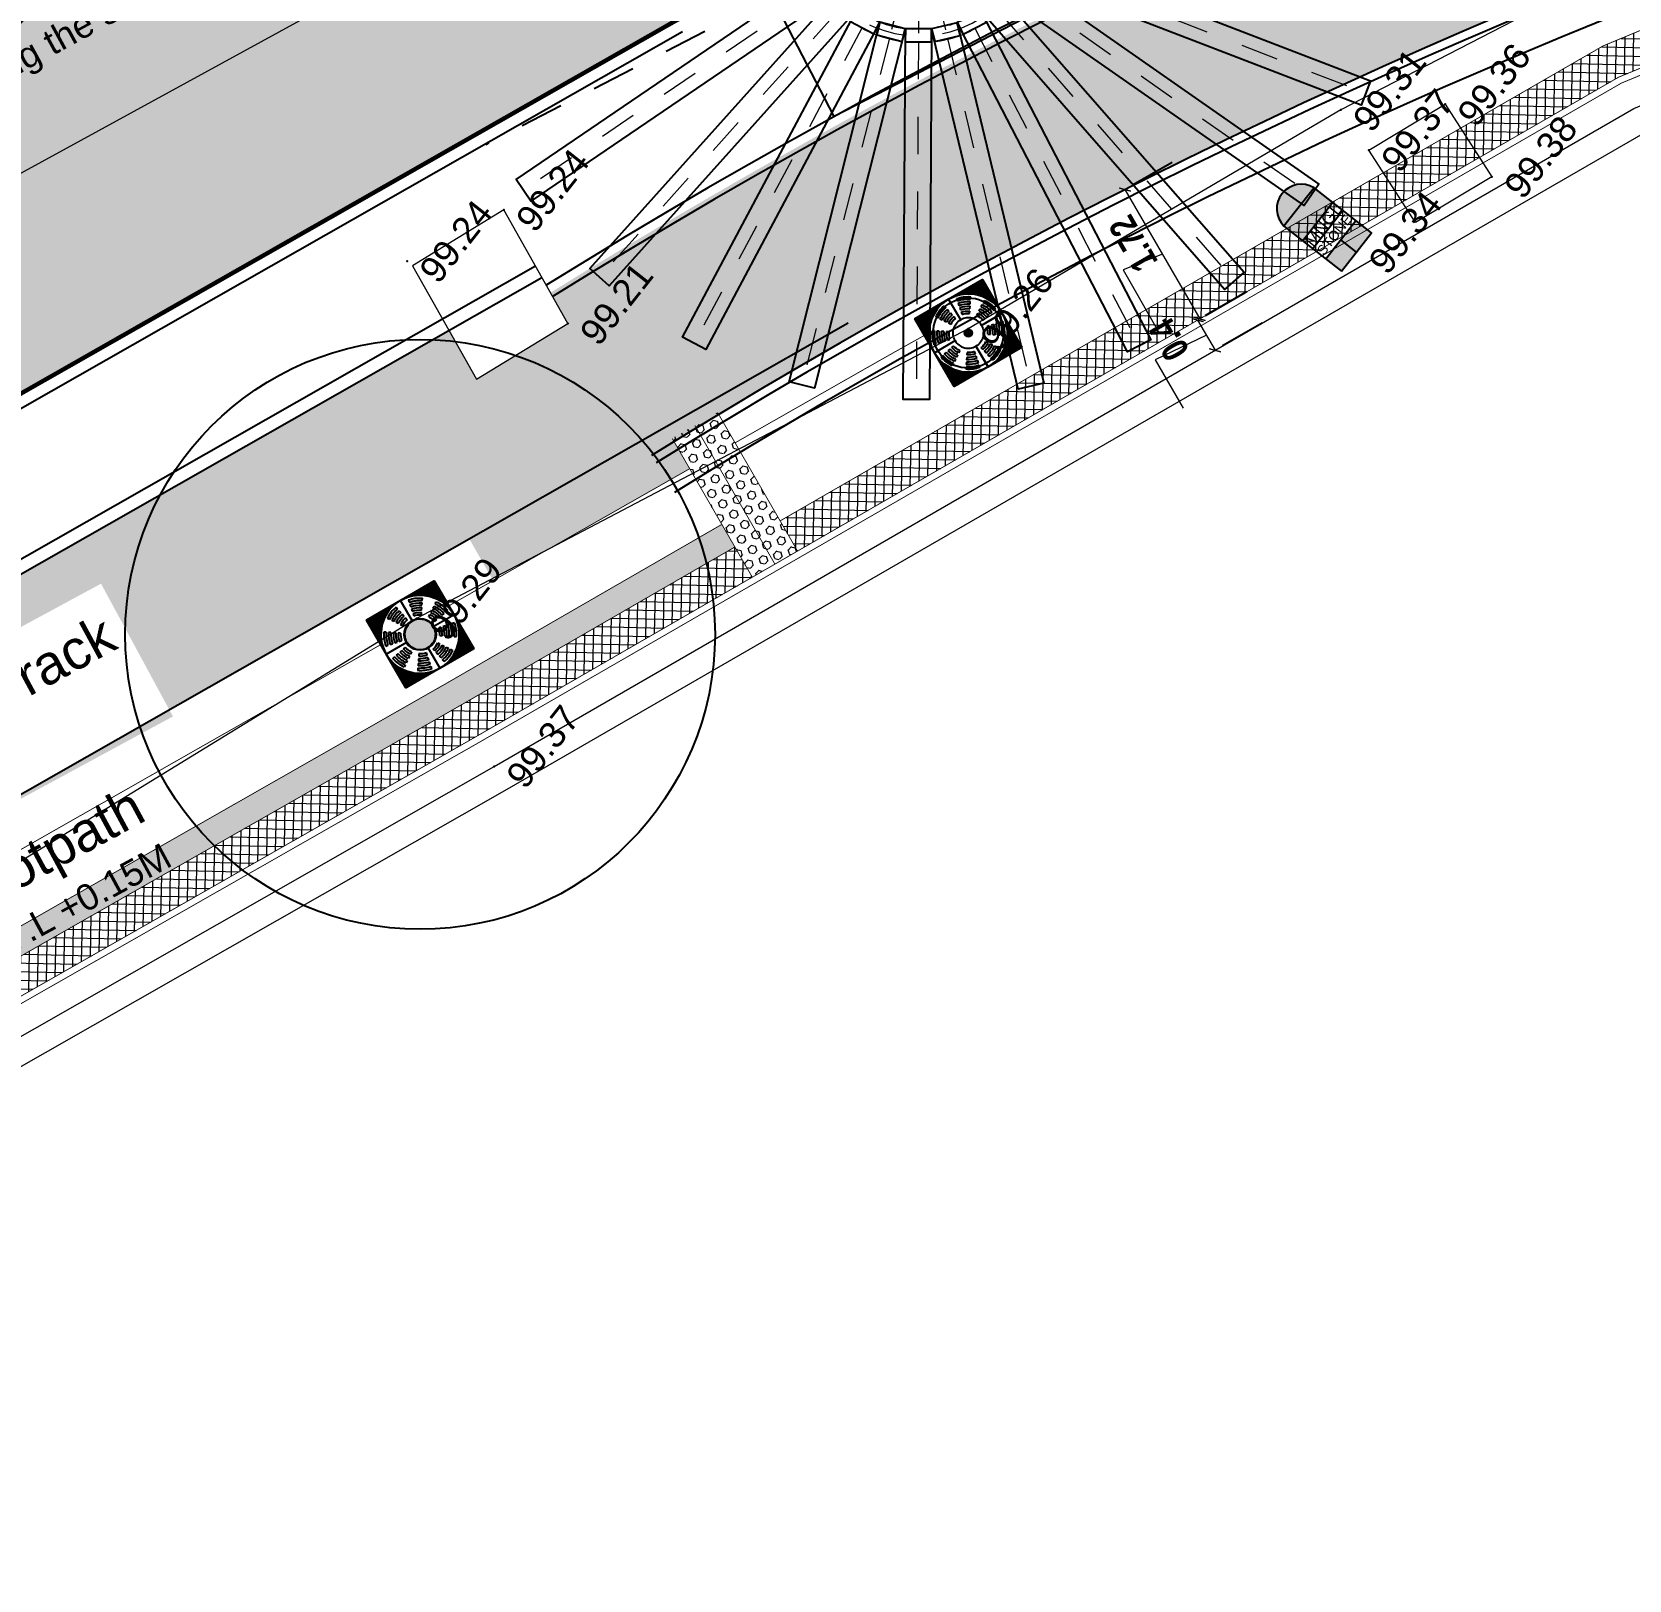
# Model space of a CAD drawing. Header units: metres. Extents: x 6 to 601, y -20 to 118.
# Drawn here: x 272.129 to 276.393, y 48.019 to 52.152 of the extents above; entities that cross this region are included whole.
import ezdxf

# ---------------------------------------------------------------- set-up
doc = ezdxf.new("R2010")
doc.units = ezdxf.units.M
doc.header["$MEASUREMENT"] = 0
for name, pattern in [('1', [0]), ('DASHED', [0.75, 0.5, -0.25]), ('DASHED2', [0.375, 0.25, -0.125])]:
    doc.linetypes.add(name, pattern=pattern)
for name, color, linetype, lineweight in [('CHEMBER', 194, 'Continuous', 30), ('DASHED LINE', 8, 'DASHED2', 5), ('EXISTING ROAD', 7, 'Continuous', 5), ('PDA_Kerb Line', 250, 'Continuous', 30), ('PDA_Tactile band', 250, 'Continuous', 30), ('Treegirth', 13, 'Continuous', 30), ('WALL', 46, 'Continuous', 30)]:
    doc.layers.add(name, color=color, linetype=linetype, lineweight=lineweight)
for name, color, linetype in [('CVD-LINE', 2, 'Continuous'), ('EL', 4, 'Continuous'), ('FOOTPATH', 30, 'Continuous'), ('HATCH', 8, 'Continuous'), ('HATH', 11, 'Continuous'), ('PDA-Tree Girth', 7, 'Continuous'), ('PDA-Tree Grating', 7, 'Continuous'), ('PDA_Hatch 2_Black Electrical Band Blocks_100x100x60mm', 253, 'Continuous'), ('PDA_Hatch 5_Warning Tactile_300x300mm', 75, '1'), ('PDA_Kerb Edge', 7, 'Continuous'), ('PDA_Text', 19, 'Continuous'), ('PDA_Utility Band', 7, 'Continuous'), ('PT', 2, 'Continuous'), ('TEXT', 7, 'Continuous'), ('Tree foliage', 74, 'Continuous'), ('Treegirth Hach', 96, 'Continuous')]:
    doc.layers.add(name, color=color, linetype=linetype)
doc.layers.add('PDA - Dimensions', color=7, linetype='Continuous', true_color=0x000000)
doc.layers.add('PDA - Hatch 4 - Pedestrian Ramp', color=7, linetype='Continuous', true_color=0xb3b3b3)
doc.styles.add('AR', font='arial.ttf')
doc.styles.add('ARIAL', font='arialbd.ttf', dxfattribs={"width": 0.8})
doc.styles.add('RS', font='RomanS')
doc.styles.get("Standard").update_dxf_attribs({"font": 'arial.ttf'})
doc.dimstyles.new('PDA_Dimentions', dxfattribs={"dimtxt": 0.3, "dimasz": 0.1, "dimexe": 0.075, "dimexo": 0.625, "dimgap": 0.1, "dimtad": 1, "dimdsep": 46, "dimtxsty": 'ARIAL', "dimblk": 'ARCHTICK', "dimcen": 0.09, "dimadec": 0, "dimazin": 0, "dimtfac": 1, "dimtmove": 1, "dimatfit": 3, "dimldrblk": 'ARCHTICK', "dimfxl": 1, "dimfxlon": 1, "dimlwd": 9, "dimarcsym": 0})

# ---------------------------------------------------------------- blocks, each defined once
blk = doc.blocks.new('MNGL')
at = {"layer": 'CVD-LINE'}
h = blk.add_hatch(color=201, dxfattribs=at)
h.paths.add_polyline_path([(0, 3.881762927456293, 0.3779149133840981), (-1, 3), (-9.094947017729282e-13, 2.999999999999091)])
h.paths.add_polyline_path([(0, 3.881762927456293), (-9.094947017729282e-13, 2.999999999999091), (1, 3, 0.3779149133840981)])
h = blk.add_hatch(color=256, dxfattribs=at)
h.paths.add_polyline_path([(9.094947017729282e-13, 3.000000000000909), (-1, 2.999999999999091), (-1, 2.0140276673892), (-9.094947017729282e-13, 2.0140276673892)])
h.paths.add_polyline_path([(1, 2.999999999999091), (-9.094947017729282e-13, 2.999999999999091), (-9.094947017729282e-13, 2.014027667388291), (1, 2.014027667388291)])
h.paths.add_polyline_path([(0, 0.8144660516118165), (-1.000000000000909, 0.8144660516099975), (-1, -9.094947017729282e-13), (0, 0)])
h.paths.add_polyline_path([(0.9999999999990905, 0.814466051610907), (-9.094947017729282e-13, 0.814466051610907), (0, 0), (0.9999999999990905, 0)])
h.paths.add_polyline_path([(-1.085859535050076, 1.380895774967939), (1.113662975182706, 1.380895774967939), (1.113662975182706, 2.156475583971769), (-1.085859535050076, 2.156475583971769)], flags=9)
for points in [[(-1, 0), (1, 0), (1, 3), (-1, 3), (-1, 0)], [(1, 3), (-1, 3)], [(1, 0), (1, 3)], [(1, 2.0140276673892), (-1, 2.0140276673892)], [(1, 1.49448599684365), (-1, 1.49448599684365)], [(1, 0.814466051610907), (-1, 0.814466051610907)], [(0, 0), (0, 0.814466051610907)]]:
    blk.add_lwpolyline(points, dxfattribs=at)
blk.add_arc((-1.818989403545856e-12, 2.873835623590821), 1.007927303865886, 7.190694394980301, 172.8093056050197, dxfattribs=at)
at = {"layer": 'TEXT', "linetype": 'Continuous', "style": 'AR'}
for s, height, p in [('MNGL', 0.5, (-0.9565962335491349, 1.518685679469854)), ('STONE', 0.4, (-0.96356527758428, 0.949357564696129))]:
    blk.add_text(s, height=height, dxfattribs=at).set_placement(p)
blk = doc.blocks.new('Survey Base')
at = {"layer": 'Treegirth Hach', "lineweight": 5}
for points in [[(9928.430012271863, 10014.38575844488, 1), (9928.056015554135, 10014.38575844488, 1)], [(9934.902947150873, 10011.57843075504, 1), (9934.809086752884, 10011.57843075504, 1)]]:
    blk.add_hatch(color=8, dxfattribs=at).paths.add_polyline_path(points)
at = {"layer": 'CHEMBER', "color": 8, "lineweight": 5}
for points, elevation in [([(9931.515076161997, 10017.07097903163), (9930.944776161998, 10015.68897903163), (9932.097999999998, 10015.2626)], 99.2126), ([(9932.098, 10015.2626), (9932.6683, 10016.6446), (9931.515076161999, 10017.07097903163)], 99.2126), ([(9939.985400000001, 10007.963), (9939.028800000002, 10008.326), (9939.350600000002, 10009.2617)], 99.3653), ([(9939.3506, 10009.2617), (9940.3072, 10008.8987), (9939.9854, 10007.963)], 99.3653)]:
    blk.add_lwpolyline(points, dxfattribs=dict(at, elevation=elevation))
at = {"layer": 'FOOTPATH', "color": 8, "lineweight": 5, "elevation": 99.413}
blk.add_lwpolyline([(9956.8195, 9996.7873), (9950.5236, 10003.121), (9946.4893, 10006.3303), (9943.8212, 10007.8385), (9939.5146, 10009.8028), (9934.8904, 10011.6095), (9928.3619, 10014.5301), (9921.5327, 10017.0549), (9916.3032, 10019.2456), (9911.6854, 10021.2917), (9905.1214, 10023.7512), (9897.6278, 10026.7492), (9881.5371, 10033.2817), (9876.625364683103, 10035.18922452433)], dxfattribs=at)
at = {"layer": 'PT'}
for p in [(9931.5208, 10017.1525, 99.2411), (9932.6683, 10016.6446, 99.2354), (9932.098, 10015.2626, 99.2126), (9928.3619, 10014.5301, 99.2925), (9927.5778, 10012.7798, 99.3652), (9934.8904, 10011.6095, 99.2648), (9939.5146, 10009.8028, 99.307), (9939.3506, 10009.2617, 99.3653), (9940.3072, 10008.8987, 99.3643), (9938.3425, 10008.6499, 99.3443), (9939.9854, 10007.963, 99.3768)]:
    blk.add_point(p, dxfattribs=at)
at = {"layer": 'Tree foliage'}
for centre, radius in [((9928.243013913, 10014.38575844488, 99.2925), 3.386915152183588), ((9934.856016951879, 10011.57843075504, 99.3732), 0.4029545693262345)]:
    blk.add_circle(centre, radius, dxfattribs=at)
at = {"layer": 'Treegirth', "color": 8, "lineweight": 5}
for centre, radius in [((9928.243013913, 10014.38575844488, 99.2925), 0.1869983588641756), ((9934.856016951879, 10011.57843075504, 99.3732), 0.04693019899442264)]:
    blk.add_circle(centre, radius, dxfattribs=at)
at = {"layer": 'WALL', "color": 8, "lineweight": 5}
for points in [[(9875.958807706855, 10033.65668035479), (9882.2694, 10031.1027), (9903.2713, 10022.6524), (9927.5778, 10012.7798), (9941.6091, 10007.1655), (9945.9982, 10004.7058), (9950.4937, 10000.6716), (9954.9436, 9996.3726), (9958.5447, 9989.7852), (9960.6615, 9984.051), (9960.9006, 9979.6736), (9957.906070399566, 9959.858506030909), (9956.854858610866, 9954.511202001888), (9979.9828, 9950.813)], [(9875.839115131586, 10033.38148383762), (9882.157135322232, 10030.82449731424), (9903.158861081183, 10022.37426742167), (9927.465628254771, 10012.50155890345), (9941.47949636025, 10006.89423387266), (9945.822557546804, 10004.46033453098), (9950.289226351302, 10000.45200725012), (9954.702288003846, 9996.188596377002), (9958.270895315549, 9989.660634419508), (9960.364411609542, 9983.98950765599), (9960.59936718969, 9979.687982952777), (9957.610427710108, 9959.909879357725), (9956.500529418408, 9954.26404883069), (9979.935431182439, 9950.51676327857)]]:
    blk.add_lwpolyline(points, dxfattribs=at)
at = {"color": 8, "lineweight": 5, "xscale": 0.2800000000006548, "yscale": 0.2800000000006548, "zscale": 0.2800000000006548}
blk.add_blockref('MNGL', (9938.3425, 10008.6499, 99.34430000000002), dxfattribs=at)
at = {"layer": 'EL'}
for s, p in [('99.24', (9931.5208, 10016.7025, 99.2411)), ('99.24', (9932.6683, 10016.1946, 99.2354)), ('99.21', (9932.098, 10014.8126, 99.2126)), ('99.29', (9928.3619, 10014.0801, 99.2925)), ('99.37', (9927.5778, 10012.3298, 99.3652)), ('99.26', (9934.8904, 10011.1595, 99.2648)), ('99.31', (9939.5146, 10009.3528, 99.307)), ('99.37', (9939.3506, 10008.8117, 99.3653)), ('99.36', (9940.3072, 10008.4487, 99.3643)), ('99.34', (9938.3425, 10008.1999, 99.3443)), ('99.38', (9939.9854, 10007.513, 99.3768))]:
    blk.add_text(s, height=0.3, dxfattribs=at).set_placement(p)
blk = doc.blocks.new('note')
at = {"layer": 'PDA_Kerb Line', "lineweight": 9}
blk.add_lwpolyline([(8271.673057118976, 11431.67047714566), (8292.438524708192, 11435.22381277589), (8293.15801481549, 11431.02368775048), (8272.392547226671, 11427.4703521193)], close=True, dxfattribs=at)
at = {"layer": 'PDA_Text', "insert": (8271.857884819565, 11431.42517935769), "char_height": 0.2999999999999998, "attachment_point": 1, "rotation": 9.62669910782356, "style": 'AR'}
blk.add_mtext_dynamic_manual_height_columns('{\\fArial|b1|i0|c0|p34;V.IMP NOTE : for Site Engineer -  PCMC Team  & Contracting Team .^J\\fArial|b0|i0|c0|p34;\\H0.33333x;^J}Please note, all the kerb line, seatings, grating, tactile alignment, bollards, drainage chamber covers, etc. shown in the drawings are as per the survey received. ^JThe Project Management Team and Contractors Team  has to verify these locations with respect to the site conditions and in case of any discrepancy and suggestion by engineering team / citizens  / local representatives , it is to be brought to the notice of team PDA before executing the same so that modifications if required could be done as per site conditions & suggestions if feasible.                                                    21st November 2022', width=20.70384526520898, gutter_width=7.5, heights=[3.955102574954353], dxfattribs=at)
blk = doc.blocks.new('_ArchTick')
at = {"color": 0, "linetype": 'ByBlock', "const_width": 0.15}
blk.add_lwpolyline([(-0.5, -0.5), (0.5, 0.5)], dxfattribs=at)
blk = doc.blocks.new('*D492')
at = {"layer": 'Defpoints', "color": 0, "transparency": 16777216}
for p in [(328.5818895123556, 220.8799286556095), (328.7818424823944, 220.5334913455918), (328.7818424823958, 220.5334913455925)]:
    blk.add_point(p, dxfattribs=at)
at = {"layer": 'PDA - Dimensions', "color": 0, "lineweight": -2, "transparency": 16777216}
for p, q in [((329.123197809259, 221.1923551712955), (328.6684988398615, 220.9299168981201)), ((329.3231507792977, 220.8459178612777), (328.8684518099003, 220.5834795881023))]:
    blk.add_line(p, q, dxfattribs=at)
at = {"layer": 'PDA - Dimensions', "color": 0, "lineweight": 9, "transparency": 16777216}
for p, q in [((328.581889512357, 220.8799286556103), (328.7818424823958, 220.5334913455925)), ((328.6818659973764, 220.7067100006014), (328.0939774848268, 220.4252928292489)), ((328.0939774848268, 220.4252928292489), (328.4160572552566, 219.8672593613929))]:
    blk.add_line(p, q, dxfattribs=at)
at = {"layer": 'PDA - Dimensions', "color": 0, "lineweight": 9, "transparency": 16777216, "xscale": 0.1, "yscale": 0.1, "zscale": 0.1}
for p, rotation in [((328.581889512357, 220.8799286556103), 119.9922216118741), ((328.7818424823958, 220.5334913455925), 299.9922216118741)]:
    blk.add_blockref('_ArchTick', p, dxfattribs=dict(at, rotation=rotation))
at = {"layer": 'PDA - Dimensions', "color": 0, "transparency": 16777216, "insert": (328.2521845614615, 220.657647089665), "char_height": 0.3, "attachment_point": 5, "rotation": 119.99222161187414, "style": 'ARIAL'}
blk.add_mtext('0.4', dxfattribs=at)
blk = doc.blocks.new('grating 2')
at = {"layer": 'PDA - Hatch 4 - Pedestrian Ramp', "ltscale": 0.1, "true_color": 0xc9c9c9}
h = blk.add_hatch(dxfattribs=at)
h.set_pattern_fill('ANSI36', color=9, scale=0.1, angle=95.22659420207617)
h.set_pattern_definition([(140.2265942020762, (8977.282069813158, -3736.417957618297), (-0.02480961240675281, 0.004387340564248081), [0.03125, -0.00625, 0, -0.00625])])
h.paths.add_polyline_path([(3400.416178192349, 2388.081141613099), (3400.493608786393, 2387.234675722997, -0.4142135623730951), (3401.262644082451, 2388.158572207144)])
at = {"layer": 'PDA-Tree Girth', "color": 254}
for p, q in [((3400.876625263392, 2387.884896955622), (3400.843938064359, 2387.925296017695)), ((3400.941999661459, 2387.804098831479), (3400.909312462425, 2387.844497893552)), ((3401.007374059524, 2387.723300707334), (3400.974686860492, 2387.763699769407)), ((3401.114567144472, 2388.06794988544), (3401.129424362024, 2388.018152292291)), ((3401.144281579577, 2387.96835469914), (3401.15913879713, 2387.918557105991)), ((3401.173996014683, 2387.868759512842), (3401.188853232235, 2387.818961919692)), ((3401.203710449789, 2387.769164326543), (3401.218567667342, 2387.719366733393)), ((3400.555861177751, 2387.396736898251), (3400.607527880209, 2387.391161142332)), ((3400.692705761778, 2387.663941452308), (3400.647046675877, 2387.688756469368)), ((3400.659194582667, 2387.385585386413), (3400.710861285124, 2387.380009630493)), ((3400.784023933576, 2387.614311418185), (3400.738364847677, 2387.639126435246)), ((3400.875342105374, 2387.564681384063), (3400.829683019476, 2387.589496401124)), ((3400.966660277173, 2387.51505134994), (3400.921001191274, 2387.539866367002)), ((3401.07274845759, 2387.64250258319), (3401.040061258557, 2387.682901645263)), ((3400.762527987582, 2387.374433874573), (3400.81419469004, 2387.368858118653)), ((3400.865861392496, 2387.363282362733), (3400.917528094955, 2387.357706606813))]:
    blk.add_line(p, q, dxfattribs=at)
at = {"layer": 'PDA-Tree Girth'}
blk.add_lwpolyline([(3400.493608786395, 2387.234675722997), (3401.011115059011, 2387.282014686775, -0.4142135623751762), (3401.309983046229, 2387.641065934526), (3401.262644082451, 2388.158572207144)], format="xyb", dxfattribs=at)
blk.add_arc((3401.340074676496, 2387.312106317042), 0.8499999999999772, 95.22659420206618, 185.2265942021243, dxfattribs=at)
at = {"layer": 'PDA-Tree Girth', "color": 254}
for radius, start, end in [(0.7887668520473567, 106.6125843642425, 128.9765942177965), (0.7368001588977109, 106.6125843642425, 128.9765942177965), (0.6848334657480651, 106.6125843642425, 128.9765942177965), (0.6328667725984195, 106.6125843642425, 128.9765942177965), (0.5809000794488037, 106.6125843642425, 128.9765942177965), (0.5289333862992164, 106.6125843642425, 128.9765942177965), (0.4769666931496293, 106.6125843642425, 128.9765942177965), (0.7887668520473567, 151.4765941863362, 173.8406040346555), (0.7368001588977109, 151.4765941863362, 173.8406040346555), (0.6848334657480651, 151.4765941863362, 173.8406040346555), (0.6328667725984195, 151.4765941863362, 173.8406040346555), (0.5809000794488037, 151.4765941863362, 173.8406040346555), (0.5289333862992164, 151.4765941863362, 173.8406040346555), (0.4769666931496293, 151.4765941863362, 173.8406040346555), (0.425000000000042, 151.4765941863362, 173.8406040346555), (0.425000000000042, 106.6125843642425, 128.9765942177965)]:
    blk.add_arc((3401.340074676496, 2387.312106317042), radius, start, end, dxfattribs=at)
at = {"layer": 'PDA-Tree Grating'}
blk.add_lwpolyline([(3401.262644082451, 2388.158572207144), (3400.416178192349, 2388.081141613099), (3400.493608786393, 2387.234675722997)], dxfattribs=at)
blk = doc.blocks.new('*D588')
at = {"layer": 'Defpoints', "color": 0, "transparency": 16777216}
for p in [(327.7476534388243, 222.3792299372089), (328.6052290870466, 220.8933995409443), (328.6052290870501, 220.8933995409463)]:
    blk.add_point(p, dxfattribs=at)
at = {"layer": 'PDA - Dimensions', "color": 0, "lineweight": -2, "transparency": 16777216}
for p, q in [((328.2889617357276, 222.6916564528948), (327.8342627663324, 222.4292181797207)), ((329.14653738395, 221.2058260566301), (328.6918384145547, 220.943387783456))]:
    blk.add_line(p, q, dxfattribs=at)
at = {"layer": 'PDA - Dimensions', "color": 0, "lineweight": 9, "transparency": 16777216}
for p, q in [((327.7476534388278, 222.379229937211), (328.6052290870501, 220.8933995409463)), ((328.176441262939, 221.6363147390786), (327.7258986498676, 221.4557191407412)), ((327.7258986498676, 221.4557191407412), (328.1303874138154, 220.7549043477058))]:
    blk.add_line(p, q, dxfattribs=at)
at = {"layer": 'PDA - Dimensions', "color": 0, "lineweight": 9, "transparency": 16777216, "xscale": 0.1, "yscale": 0.1, "zscale": 0.1}
for p, rotation in [((327.7476534388278, 222.379229937211), 119.9922216118637), ((328.6052290870501, 220.8933995409463), 299.9922216118637)]:
    blk.add_blockref('_ArchTick', p, dxfattribs=dict(at, rotation=rotation))
at = {"layer": 'PDA - Dimensions', "color": 0, "transparency": 16777216, "insert": (327.8406857796879, 221.7581853740512), "char_height": 0.3, "attachment_point": 5, "rotation": 119.99222161186373, "style": 'ARIAL'}
blk.add_mtext('1.72', dxfattribs=at)
blk = doc.blocks.new('*U448')
blk.add_lwpolyline([(0.05641654661860684, -0.1579309129576671), (0.09249480239503782, 0.1398917850694232), (-0.05641654661849316, 0.1579309129576671), (-0.09249480239498098, -0.139891785069409)], close=True)
blk = doc.blocks.new('*U449')
at = {"color": 0, "linetype": 'ByBlock', "lineweight": -2, "transparency": 16777216}
for p, rotation in [((414.1554084339013, 57.89595451952702), 290.7692307692309), ((414.4703104639679, 57.93435851669083), 276.9230769230771), ((414.7852526914445, 57.89628557498259), 263.0769230769233), ((413.5978628899781, 57.60295816322004), 318.4615384615385), ((413.8588475626099, 57.78330548421348), 304.6153846153848), ((415.0819318188385, 57.78394835538489), 249.2307692307695), ((415.3431059336506, 57.60387548877154), 235.3846153846157), ((413.3876218965387, 57.36539368730702), 332.3076923076924), ((415.5535965456571, 57.36653215561189), 221.5384615384619), ((413.2403430246354, 57.08441844030273), 346.1538461538462), ((415.7011707055906, 57.08571188772127), 207.6923076923081), ((415.7772519396858, 56.77773493832933), 193.8461538461543)]:
    blk.add_blockref('*U448', p, dxfattribs=dict(at, rotation=rotation))
blk.add_blockref('*U448', (413.1645855869664, 56.7763616822596), dxfattribs=at)
blk = doc.blocks.new('*U450')
at = {"layer": 'DASHED LINE'}
blk.add_line((0.690436106006814, -0.08347524936893791), (-0.6904361060068709, 0.08347524936894501), dxfattribs=at)
blk = doc.blocks.new('*U451')
at = {"color": 0, "linetype": 'ByBlock', "lineweight": -2, "transparency": 16777216}
for p, rotation in [((414.3042208211149, 57.293600452492), 290.7692307692309), ((414.470645869143, 57.31389462633893), 276.9230769230771), ((414.6370916214359, 57.29377096745409), 263.0769230769233), ((414.1474884962126, 57.23406786953098), 304.6153846153847), ((414.7938848558761, 57.23439898974537), 249.2307692307695), ((414.0095576074607, 57.13875669478542), 318.4615384615385), ((414.9319133195982, 57.13922917674881), 235.3846153846157), ((415.0431553000037, 57.01379245206759), 221.5384615384619), ((413.898444196755, 57.01320606728951), 332.3076923076924), ((415.1211458175395, 56.86537874219625), 207.692307692308), ((413.8206057716448, 56.86471253315535), 346.1538461538462), ((415.1613523468105, 56.70261331249061), 193.8461538461542)]:
    blk.add_blockref('*U450', p, dxfattribs=dict(at, rotation=rotation))
blk.add_blockref('*U450', (413.7805660184665, 56.70190599683478), dxfattribs=at)
blk = doc.blocks.new('*U452')
blk.add_lwpolyline([(2.095111397620485, -0.4048994177627776), (-2.131111158647741, 0.1070653833203465), (-2.095126483942636, 0.4048994177627776), (2.131111158647684, -0.1070672108780428)])
blk = doc.blocks.new('*U453')
at = {"color": 0, "linetype": 'ByBlock', "lineweight": -2, "transparency": 16777216}
for p, rotation in [((421.8297471062255, 59.88974331678241), 290.7692307692308), ((422.636090987239, 59.98795750242099), 276.9230769230771), ((423.4425081736191, 59.89034704079299), 263.0769230769233), ((424.2021326297007, 59.60258469712863), 249.2307692307694), ((421.0703383060025, 59.60141233535253), 304.6153846153847), ((424.8708177432189, 59.14139417286815), 235.3846153846156), ((420.4019986657002, 59.13972130673158), 318.4615384615385), ((425.4097019659474, 58.53357818492218), 221.5384615384618), ((419.8635696558973, 58.53150203532439), 332.3076923076924), ((425.7874673056259, 57.81446078918896), 207.6923076923079), ((419.4863428135336, 57.81210201439807), 346.1538461538462), ((425.9821594138331, 57.0258344748231), 193.8461538461542)]:
    blk.add_blockref('*U452', p, dxfattribs=dict(at, rotation=rotation))
blk.add_blockref('*U452', (419.2922411915235, 57.02333015825616), dxfattribs=at)
blk = doc.blocks.new('*U454')
at = {"layer": 'DASHED LINE'}
blk.add_line((2.038678879989163, -0.2469656562969931), (-2.03867887998922, 0.2469656562970002), dxfattribs=at)
blk = doc.blocks.new('*U455')
at = {"color": 0, "linetype": 'ByBlock', "lineweight": -2, "transparency": 16777216}
for p, rotation in [((422.6360692458626, 60.06294154116071), 276.9230769230772), ((423.4604319190496, 59.96315738269681), 263.0769230769233), ((421.8117811415721, 59.96254325258238), 290.769230769231), ((424.2369601990038, 59.66898986977994), 249.2307692307695), ((421.035472234634, 59.66779730056104), 304.6153846153848), ((424.9205250846597, 59.1975349490054), 235.3846153846157), ((420.3522587769516, 59.19583324847024), 318.4615384615385), ((425.4714002695203, 58.57619186669973), 221.5384615384619), ((419.8018466513055, 58.57407993149798), 332.3076923076924), ((425.8575708901913, 57.8410708243163), 207.6923076923081), ((419.4162238097715, 57.83867139244531), 346.1538461538462), ((426.0565941138724, 57.03489438478218), 193.8461538461543)]:
    blk.add_blockref('*U454', p, dxfattribs=dict(at, rotation=rotation))
blk.add_blockref('*U454', (419.2178012502176, 57.03234690250072), dxfattribs=at)
blk = doc.blocks.new('tree1')
at = {"color": 1, "lineweight": 30}
for p, q in [((488.4161584743432, 79.61352992475265), (488.5842318650034, 79.45307710396216)), ((488.4258935361611, 79.45539307698962), (488.5721723742903, 79.60859721413729))]:
    blk.add_line(p, q, dxfattribs=at)
at = {"linetype": 'DASHED'}
blk.add_line((482.9002406898329, 79.53326005811515), (494.1002406898329, 79.53326005811515), dxfattribs=at)
blk.add_lwpolyline([(486.6002406898334, 81.08326005811514), (490.4002406898334, 81.08326005811514), (490.4002406898334, 79.38326005811514), (486.6002406898334, 79.38326005811514)], close=True)
at = {"layer": 'DASHED LINE'}
for radius in [1.4, 1.324999999999998, 1.25]:
    blk.add_arc((488.5002406898328, 79.53326005811509), radius, 2.882441545614316e-07, 180.0000002882435, dxfattribs=at)
for name, p in [('*U453', (65.86288834761234, 22.91482931064924)), ('*U455', (65.86288834761234, 22.91482931064924)), ('*U449', (74.02923856535944, 22.91482931064924)), ('*U451', (74.02923856535944, 22.91482931064924))]:
    blk.add_blockref(name, p)
blk = doc.blocks.new('site plan')
at = {"layer": 'HATCH', "transparency": 33554539}
h = blk.add_hatch(color=9, dxfattribs=at)
h.dxf.hatch_style = 1
edge = h.paths.add_edge_path()
edge.add_line((398.3203993259576, 223.5948501189359), (398.2467099829537, 223.4641372269434))
edge.add_arc((359.6859929776801, 159.1362964110049), 75.00000000001013, 50.643027904231985, 59.05981801813658, ccw=False)
edge.add_line((407.2472450699024, 217.1270482549116), (420.1046861651594, 205.7425696610298))
edge.add_line((420.1046861651594, 205.7425696610298), (420.8094782192929, 205.0855419844447))
edge.add_line((420.8094782192929, 205.0855419844447), (426.7812055969134, 211.8232616019814))
edge.add_line((426.7812055969134, 211.8232616019814), (425.7956355365113, 213.1024875697058))
edge.add_line((425.7956355365113, 213.1024875697058), (416.1118382745717, 221.7624692343961))
edge.add_line((416.1118382745717, 221.7624692343961), (407.675593800961, 228.7029774813527))
edge.add_line((407.675593800961, 228.7029774813527), (397.9149773290828, 235.6102521388693))
edge.add_line((397.9149773290828, 235.6102521388693), (386.314013544601, 241.8729637314991))
edge.add_line((386.314013544601, 241.8729637314991), (377.9310103320986, 245.1417021162761))
edge.add_line((377.9310103320986, 245.1417021162761), (370.004542349363, 247.1773856186501))
edge.add_line((370.004542349363, 247.1773856186501), (361.3097273447547, 248.3728635135467))
edge.add_line((361.3097273447547, 248.3728635135467), (352.0254405817377, 248.5341186884871))
edge.add_line((352.0254405817377, 248.5341186884871), (343.4882141783619, 247.6993770357221))
edge.add_line((343.4882141783619, 247.6993770357221), (335.9139085503266, 246.2670993457305))
edge.add_line((335.9139085503266, 246.2670993457305), (328.3596033347476, 243.666881654497))
edge.add_line((328.3596033347476, 243.666881654497), (319.6629500633953, 239.6837235734347))
edge.add_line((319.6629500633953, 239.6837235734347), (319.5471197944607, 239.6211706060803))
edge.add_line((319.5471197944607, 239.6211706060803), (321.5574075041695, 235.8133975529236))
edge.add_line((321.5574075041695, 235.8133975529236), (272.7275633488734, 208.0245052619248))
edge.add_line((272.7275633488734, 208.0245052619248), (278.0056757168622, 198.8389367912332))
edge.add_arc((432.4627185270929, -58.34392022211796), 300.0000000253854, 119.65879195034401, 120.98788440321641, ccw=False)
edge.add_line((284.0125765543999, 202.3523692864183), (322.5566917870638, 224.3008189144221))
edge.add_arc((359.6859929776747, 159.1362964110067), 75.00000000000819, 68.39042136316829, 119.67353207975981, ccw=False)
edge.add_line((387.3069919584923, 228.864916182969), (387.3659540972676, 229.0028996805177))
edge.add_arc((359.6859929777474, 159.1362964110758), 75.14999999991836, 59.06286877645181, 68.38737060490178, ccw=False)
edge = h.paths.add_edge_path()
edge.add_arc((349.3010737985187, 183.2254006047624), 81.89159830320767, 61.67163064802283, 66.55978401002817)
edge.add_line((381.8768936897104, 258.3589472471904), (381.8010254331712, 258.3911790539078))
edge.add_arc((359.0054820677524, 203.3172762747963), 59.60513035509366, 54.30315257286412, 67.51493234201462, ccw=False)
edge.add_line((393.7848686451925, 251.723534485518), (393.8556885749858, 251.8566782141697))
edge.add_arc((354.4186595736501, 193.2390454698689), 70.64917639292004, 56.0679491882368, 60.69628579069675)
edge.add_arc((352.3148610210937, 189.4305663229297), 74.99999999976491, 50.555828616822396, 60.71876623491141, ccw=False)
edge.add_line((399.9643149738331, 247.3488668674945), (426.1371010257917, 225.8164850111243))
edge.add_arc((330.8381931213371, 109.9798839230934), 149.9999999980311, 47.181571827729215, 50.55582861685792, ccw=False)
edge.add_line((432.7897821686583, 220.0065783664668), (433.461019319695, 219.3846048124851))
edge.add_line((433.461019319695, 219.3846048124851), (427.140824567834, 212.2303391908226))
edge.add_line((427.140824567834, 212.2303391908226), (427.498951335785, 212.639353591625))
edge.add_line((427.498951335785, 212.639353591625), (426.0958726766057, 213.5047626797495))
edge.add_line((426.0958726766057, 213.5047626797495), (416.4374589846284, 222.1420444422365))
edge.add_line((416.4374589846284, 222.1420444422365), (407.9792388866026, 229.1006320612996))
edge.add_line((407.9792388866026, 229.1006320612996), (398.1791149908786, 236.0358648532401))
edge.add_line((398.1791149908786, 236.0358648532401), (386.524392843321, 242.327597579806))
edge.add_line((386.524392843321, 242.327597579806), (378.0845744193266, 245.6184896078375))
edge.add_line((378.0845744193266, 245.6184896078375), (370.1010999551254, 247.6688135722943))
edge.add_line((370.1010999551254, 247.6688135722943), (361.3482586408572, 248.8722696898985))
edge.add_line((361.3482586408572, 248.8722696898985), (352.0053878903054, 249.0345423873878))
edge.add_line((352.0053878903054, 249.0345423873878), (343.4172933091158, 248.1948270130833))
edge.add_line((343.4172933091158, 248.1948270130833), (335.7854211527811, 246.7516636712244))
edge.add_line((335.7854211527811, 246.7516636712244), (328.1736885489918, 244.1316792765738))
edge.add_line((328.1736885489918, 244.1316792765738), (319.4398125364369, 240.1314727910485))
edge.add_line((319.4398125364369, 240.1314727910485), (319.3136729533489, 240.0633523826655))
edge.add_line((319.3136729533489, 240.0633523826655), (317.364540297036, 243.7552889994367))
edge.add_line((317.364540297036, 243.7552889994367), (289.9088339607588, 228.1428697642787))
edge.add_line((289.9088339607588, 228.1428697642787), (268.2376559472323, 215.8383502484321))
edge.add_line((268.2376559472323, 215.8383502484321), (263.0063138116147, 224.9425238677322))
edge.add_line((263.0063138116147, 224.9425238677322), (284.7185724453229, 237.270365883227))
edge.add_line((284.7185724453229, 237.270365883227), (315.241564482134, 254.6269671723549))
edge.add_arc((352.314861020961, 189.4305663227296), 75.00000000000541, 61.44883574043621, 119.6243021433603, ccw=False)
at = {"layer": 'HATH', "true_color": 0xf27172, "transparency": 33554585}
h = blk.add_hatch(color=11, dxfattribs=at)
h.dxf.hatch_style = 1
h.paths.add_polyline_path([(320.2183406563181, 218.366217542236), (319.1248745907305, 220.2752389875168), (310.4349705215864, 215.3268851186458), (311.5284365871739, 213.417863673365)])
h.paths.add_polyline_path([(311.5284365871739, 213.417863673365), (310.4349705215864, 215.3268851186458), (307.0414936287907, 213.3945134402275), (307.5236307848772, 212.4723057104602), (306.4480625709966, 211.9287478779497), (305.9936874761752, 212.7978537316885), (301.745066452444, 210.3785312497766), (302.8385325180316, 208.4695098044958)])
edge = h.paths.add_edge_path()
edge.add_line((328.4296677561179, 222.7190364596718), (327.4069529185672, 224.6677108240492))
edge.add_arc((359.6859892465218, 159.1363527450176), 73.04994919877548, 116.2236535478946, 121.8392451890467)
edge.add_line((321.1493788477128, 221.1945894015171), (321.3473541324001, 220.842892311839))
edge.add_line((321.3473541324001, 220.842892311839), (320.2991167704022, 220.2003016707204))
edge.add_line((320.2991167704022, 220.2003016707204), (319.9821415198603, 220.7633985910816))
edge.add_line((319.9821415198603, 220.7633985910816), (319.1248745907305, 220.2752389875168))
edge.add_line((319.1248745907305, 220.2752389875168), (320.2183406563181, 218.366217542236))
edge.add_line((320.2183406563181, 218.366217542236), (320.4800653916536, 217.9092869174638))
edge.add_line((320.4800653916536, 217.9092869174638), (321.0861799836639, 218.2274770610129))
edge.add_line((321.0861799836639, 218.2274770610129), (322.7484383081701, 219.1740286392214))
edge.add_line((322.7484383081701, 219.1740286392214), (322.568666301393, 219.4855005339978))
edge.add_arc((359.6859892465363, 159.1363527450048), 70.84994919879458, 116.178059433322, 121.5933046755816, ccw=False)
edge = h.paths.add_edge_path()
edge.add_line((333.3748929330923, 224.919644789843), (333.6969193705772, 225.0857234435462))
edge.add_arc((334.4347133944211, 225.4183784857232), 0.809320331330916, 179.9999999998712, 204.269562490069, ccw=False)
edge.add_arc((334.434713394432, 225.4183784857269), 0.8093203313419508, 25.433687424402194, 180.0000000001288, ccw=False)
edge.add_line((335.1655967799179, 225.7659541976864), (335.319164133738, 225.6691566228073))
edge.add_line((335.319164133738, 225.6691566228073), (334.5582776125848, 227.7285766919467))
edge.add_arc((359.6859892465436, 159.1363527450176), 73.04994919878501, 110.1195353501512, 116.22365354791)
edge.add_line((327.4069529185672, 224.6677108240492), (328.4296677561179, 222.7190364596718))
edge.add_arc((359.6859892465345, 159.1363527450176), 70.84994919878231, 111.79974221706519, 116.1780594333253, ccw=False)
edge = h.paths.add_edge_path()
edge.add_line((342.2451861718819, 228.8993758381548), (341.9913679124929, 230.010857708292))
edge.add_arc((359.6859892465145, 159.1363527450158), 73.04994919877682, 104.0179776856672, 110.1195353501293)
edge.add_line((334.5582776125848, 227.7285766919467), (335.319164133738, 225.6691566228073))
edge.add_line((335.319164133738, 225.6691566228073), (337.3512034506493, 226.3737875928891))
edge.add_line((337.3512034506493, 226.3737875928891), (341.1297056509266, 227.5415857312146))
edge.add_arc((342.3222496390881, 227.6989633651301), 1.202883570158446, 179.9999999995668, 187.5177677271175, ccw=False)
edge.add_arc((342.3222496390845, 227.6989633651392), 1.202883570154881, 93.67320459325839, 180, ccw=False)
edge = h.paths.add_edge_path()
edge.add_line((349.8576937333983, 229.3013006091478), (349.6485693393024, 231.4934206758717))
edge.add_arc((359.6859892465363, 159.1363527450158), 73.04994919878202, 97.89770585364758, 104.0179776856838)
edge.add_line((341.9913679124929, 230.010857708292), (342.2451861718819, 228.8993758381548))
edge.add_arc((342.3222496390881, 227.6989633651392), 1.202883570155186, 19.586042304806483, 93.67320459343131, ccw=False)
edge.add_arc((359.68598924652, 159.1363527450267), 70.8499491987684, 97.97377722949523, 103.24303780509439, ccw=False)
edge = h.paths.add_edge_path()
edge.add_arc((359.6859892465272, 159.136352745023), 73.04994919877363, 91.73767281647326, 97.8977058536413)
edge.add_line((349.6485693393024, 231.4934206758717), (349.8576937333983, 229.3013006091478))
edge.add_arc((359.6859892465345, 159.1363527450085), 70.8499491987886, 91.85280351737799, 97.97377722950478, ccw=False)
edge.add_line((357.3952767594274, 229.9492607333996), (357.4708618212353, 232.1527090525869))
edge = h.paths.add_edge_path()
edge.add_arc((359.6859892465181, 159.1363527450176), 73.04994919877875, 85.51732571178479, 91.737672816466)
edge.add_line((357.4708618212353, 232.1527090525869), (357.3952767594274, 229.9492607333996))
edge.add_arc((359.6859892465327, 159.1363527450303), 70.84994919876677, 85.66974437916059, 91.8528035173772, ccw=False)
edge.add_line((365.0355352164788, 229.7840537648317), (365.3954004104253, 231.9628431321398))
edge = h.paths.add_edge_path()
edge.add_line((381.2659374719551, 228.9260433341879), (380.3749771712955, 226.9442032742991))
edge.add_line((380.3749771712955, 226.9442032742991), (383.3239741264933, 225.9267784981457))
edge.add_line((383.3239741264933, 225.9267784981457), (386.4322336335208, 225.5931215140281))
edge.add_line((386.4322336335208, 225.5931215140281), (386.5888348499011, 227.0519766940415))
edge.add_arc((359.6859892465181, 159.1363527450067), 73.04994919879259, 68.39041182579528, 72.81765991445259)
edge = h.paths.add_edge_path()
edge.add_line((373.3530342965951, 230.8964179452632), (372.713806392785, 228.7782315384084))
edge.add_arc((359.6859892465218, 159.1363527450139), 70.84994919878427, 73.2034922929779, 79.4042178683764, ccw=False)
edge.add_line((380.1597432054405, 226.9636385546346), (380.3749771712955, 226.9442032742991))
edge.add_line((380.3749771712955, 226.9442032742991), (381.2659374719551, 228.9260433341879))
edge.add_arc((359.6859892465382, 159.1363527450194), 73.04994919877457, 72.81765991446463, 79.2168877521504)
edge = h.paths.add_edge_path()
edge.add_arc((359.6859892465291, 159.1363527450176), 73.04994919877797, 79.21688775214366, 85.51732571179333)
edge.add_line((365.3954004104253, 231.9628431321398), (365.0355352164788, 229.7840537648317))
edge.add_arc((359.6859892465272, 159.1363527450212), 70.84994919877612, 79.40421786837959, 85.66974437915673, ccw=False)
edge.add_line((372.713806392785, 228.7782315384084), (373.3530342965951, 230.8964179452632))
h.paths.add_polyline_path([(310.923494897208, 213.1389554578836), (316.8139125163343, 216.3287361864986), (315.9881394632757, 217.8536523343409), (310.0977218441494, 214.6638716057259)])
h.paths.add_polyline_path([(343.5823495006716, 228.3023877659052), (350.1063931373592, 229.8217874667644), (350.0704919440013, 229.8244157762747), (343.5464483073138, 228.3050160754156)])
h.paths.add_polyline_path([(375.6777708302743, 229.9802512298029), (382.1653090026866, 228.5038136520834), (382.2158010329913, 228.5639626645698), (375.6821389608413, 230.037065924631)])
h.paths.add_polyline_path([(367.1642098879856, 230.3911727954364), (367.2283363887491, 231.003910917656), (366.6134815866408, 231.0682589409098), (366.5493550858773, 230.4555208186903)], flags=16)
at = {"layer": 'PDA_Hatch 2_Black Electrical Band Blocks_100x100x60mm', "lineweight": 0, "true_color": 0xc7c8ca, "transparency": 33554687}
h = blk.add_hatch(dxfattribs=at)
h.set_pattern_fill('ANSI37', color=9, scale=0.8, angle=133.7998967713476)
h.set_pattern_definition([(178.7998967713476, (-10425.47564252083, -11325.61845004788), (-0.002094422116805113, -0.09997806457416866), []), (268.7998967713476, (-10425.47564252083, -11325.61845004788), (0.09997806457416866, -0.00209442211680512), [])])
edge = h.paths.add_edge_path()
edge.add_line((347.7407530918281, 227.569146147338), (347.8095829667927, 227.1748361386199))
edge.add_line((347.8095829667927, 227.1748361386199), (350.3262855082285, 227.5190458592806))
edge.add_line((350.3262855082285, 227.5190458592806), (352.6693389038446, 227.1254300983346))
edge.add_arc((359.6861226954861, 159.1378254290939), 68.34873549261611, 55.61938814861401, 95.89245228404423, ccw=False)
edge.add_line((398.2818172705847, 215.5463531860332), (398.5832803502435, 215.8246824438775))
edge.add_arc((359.6861226954898, 159.1378254291194), 68.7487354925921, 55.54302311577162, 95.8472301570886)
edge.add_line((352.6822514553896, 227.528865920418), (350.3324580355657, 227.9236139559252))
edge.add_line((350.3324580355657, 227.9236139559252), (347.7407530918281, 227.569146147338))
h.paths.add_polyline_path([(323.7872577645703, 218.5744585600842), (323.9872107345727, 218.2280212501319), (333.4148939941279, 223.6693903342348), (338.1271212233205, 225.6244533043373), (344.1283642066301, 226.6713553894006), (347.214712542509, 227.093475636455), (347.1458826675425, 227.4877856451712), (344.0668712453225, 227.0666688687088), (338.0147459685832, 226.0108904926619), (333.2375234722058, 224.0288615393929)])
h.paths.add_polyline_path([(323.4675547695424, 217.9280917950746), (323.2676017995454, 218.2745291050251), (320.1050361228572, 216.4491933755489), (297.315886289829, 203.4534835225768), (280.8054578566826, 193.9664390580892), (281.0047444438387, 193.6196179857034), (297.5146046401624, 203.106335936076), (320.3040884773145, 216.1022362580115)])
at = {"layer": 'PDA_Hatch 5_Warning Tactile_300x300mm', "lineweight": 0}
h = blk.add_hatch(dxfattribs=at)
h.set_pattern_fill('HEX', color=251, scale=0.4, angle=106.8903143944583)
h.set_pattern_definition([(106.8903143944583, (364157.1618373419, 2045159.822019706), (-0.08286674168239655, -0.02516154055186135), [0.05, -0.1]), (226.8903143944582, (364157.1618373419, 2045159.822019706), (0.06322390415746253, -0.05918393314986758), [0.05, -0.1]), (166.8903143944582, (364157.1473103197, 2045159.869862842), (-0.01964283752493403, -0.08434547370172893), [0.05, -0.1])])
h.paths.add_polyline_path([(323.9872107346, 218.2280212500846), (323.4675547695715, 217.9280917950273), (322.5484819522862, 219.5204718155346), (323.0698833601109, 219.8173771269303)])
h = blk.add_hatch(dxfattribs=at)
h.set_pattern_fill('GOST_WOOD', color=251, scale=0.04, angle=267)
h.set_pattern_definition([(357, (-10425.47564252083, -11325.61845004788), (-0.01256062949830665, -0.2396710883410977), [0.3999999999999997, -0.07999999999999993]), (357, (-10425.55971976011, -11325.69415353416), (-0.01256062949830665, -0.2396710883410977), [0.2399999999999999, -0.05999999999999996, 0.1199999999999999, -0.05999999999999996]), (357, (-10425.68374218078, -11325.76776358219), (-0.01256062949830665, -0.2396710883410977), [0.3999999999999997, -0.07999999999999993])])
h.paths.add_polyline_path([(280.8054578567881, 193.9664390579001), (297.3158862891378, 203.4534835220129), (320.1050361227972, 216.4491933755507), (323.2676017995327, 218.2745291050451), (323.1176370720041, 218.5343570875593), (319.9557468569074, 216.7094112137675), (297.1668475256847, 203.7138442114119), (280.6559929164523, 194.2265548621308)])
at = {"layer": 'PDA - Dimensions'}
for points, elevation in [([(325.7848386643091, 220.1168884743201), (325.3332759194855, 220.8954069954998), (326.1116828124359, 221.3471620831806), (326.5636302434577, 220.5688668181374), (325.784838664249, 220.1168884744184)], 99.3732), ([(319.4891380148365, 216.6561008063763), (319.0375752700129, 217.434619327556), (319.8159821629633, 217.8863744152368), (320.2679295939852, 217.1080791501936), (319.4891380147765, 216.6561008064746)], 99.2925)]:
    blk.add_lwpolyline(points, dxfattribs=dict(at, elevation=elevation))
at = {"layer": 'PDA_Kerb Edge'}
for p, q in [((322.6644507156088, 224.1895661926537), (284.0868016252753, 202.222021141617)), ((284.2907038096855, 200.6119840651209), (320.976272184389, 221.5021081394807)), ((284.3642194379845, 200.4812319373887), (321.0498533921946, 221.3713933551517)), ((324.5695608707592, 220.8439638109085), (285.4424486530443, 198.5635340639601))]:
    blk.add_line(p, q, dxfattribs=at)
at = {"layer": 'PDA_Kerb Edge', "const_width": 0.05}
blk.add_lwpolyline([(500.9658107681171, 130.4998378996952), (472.257589693214, 157.3225561837062), (445.5748307759277, 181.9985591578206), (420.1046861651594, 205.7425696610298), (412.8005596812309, 212.5724841601423), (407.2472450698842, 217.1270482549262, 0.04341988751443857), (396.5175879790841, 224.4695468249738, 0.1019516529437525), (396.3254100638605, 224.5311357294995), (386.5813768057087, 225.5771116985907), (386.8161874320958, 227.7645448906533), (387.6335709252398, 227.6768026314985, 0.8696699362226388), (387.874862775343, 228.637286472529, 0.2295863361468798), (322.5902256446279, 224.3199143373968), (284.012576554298, 202.35236928636, 0.005799324855212804), (278.0056757168622, 198.8389367912332)], format="xyb", dxfattribs=at)
at = {"layer": 'PDA_Kerb Edge'}
blk.add_lwpolyline([(281.0421106789836, 193.5545890345347, 0.01, 0.01, 0), (297.5518643312716, 203.0412457637976, 0.01, 0.01, 0), (320.3414107937861, 216.0371817983741, 0.01, 0.01, 0), (333.4481509669822, 223.6019894832625, 0.01, 0.01, 0), (338.1481915835866, 225.551996331531, 0.01, 0.01, 0), (344.1398941369207, 226.5972341120323, 0.01, 0.01, 0), (350.3251281593584, 227.4431893411602, 0.01, 0.01, 0), (352.6669354844598, 227.0497829109099, 0.01, 0.01, -0.1775941147610507), (398.2394656883316, 215.4844553388903, 0, 0, 0)], format="xyseb", dxfattribs=at)
for centre, radius, start, end in [((359.6859892465272, 159.1363527450121), 73.14994919878437, 68.41210695691527, 121.8358754215322), ((359.6859892465272, 159.1363527450121), 72.99994919878436, 68.41210695691527, 121.8358754215322), ((359.6859892465272, 159.1363527450176), 70.84994919877909, 70.51047816711642, 121.8392451890467), ((359.6859892465272, 159.1363527450176), 70.74994919877903, 70.32702376425682, 121.8392451890467), ((359.6859892465272, 159.1363527450176), 70.34994919877903, 70.2883870909858, 121.8392451890467)]:
    blk.add_arc(centre, radius, start, end, dxfattribs=at)
at = {"layer": 'PDA_Tactile band', "const_width": 0.01}
for points in [[(323.0681379173147, 219.8204012705919), (323.9872107346, 218.2280212500846)], [(322.8083099348005, 219.6704365430633), (323.7273827520858, 218.0780565225559)], [(322.5484819522862, 219.5204718155346), (323.4675547695715, 217.9280917950273)], [(280.6559929164523, 194.2265548621308), (297.1668475256847, 203.7138442114119), (319.9557468569074, 216.7094112137675), (323.1176370720041, 218.5343570875593)]]:
    blk.add_lwpolyline(points, dxfattribs=at)
at = {"layer": 'PDA_Utility Band'}
blk.add_lwpolyline([(281.0047444439006, 193.6196179855924, 0.01, 0.01, 0), (297.5146046404079, 203.1063359361469, 0.01, 0.01, 0), (320.3040884773127, 216.1022362579279, 0.01, 0.01, 0), (333.4148939941224, 223.6693903342311, 0.01, 0.01, 0), (338.1271212233223, 225.6244533043391, 0.01, 0.01, 0), (344.1283642066628, 226.6713553894042, 0.01, 0.01, 0), (350.3262855082321, 227.5190458592806, 0.01, 0.01, 0), (352.6693389038574, 227.1254300983346, 0.01, 0.01, -0.1775557506431738), (398.2818172705847, 215.5463531860314, 0, 0, 0)], format="xyseb", dxfattribs=at)
at = {"layer": 'PDA_Utility Band', "const_width": 0.01}
for points in [[(323.7872577645612, 218.5744585601042), (333.2375234722167, 224.0288615393983), (338.014745968585, 226.0108904926601), (344.066871245288, 227.0666688687143), (347.1458826675425, 227.4877856451767)], [(319.9827681979059, 217.599153441377), (322.7484383081701, 219.1740286392214)], [(280.8054578567881, 193.9664390579001), (297.3158862891378, 203.4534835220129), (320.1050361227972, 216.4491933755507), (323.2676017995327, 218.2745291050451)], [(313.7008946419792, 214.0220215113932), (319.2005119508631, 217.1537077039211)]]:
    blk.add_lwpolyline(points, dxfattribs=at)
blk.add_lwpolyline([(323.2698397159947, 219.4709339506171), (324.8417194643516, 220.3660206135173, -0.002451706883226851), (325.4438433208852, 220.7047828334871)], format="xyb", dxfattribs=at)
for name, p, rotation in [('tree1', (772.8678795923461, 461.9449629762639), 198.7167543904314), ('note', (-3799.842290560439, -13279.49547148739, 99.413), 18.98251148477187), ('tree1', (722.7622193497391, 520.5051429673895), 207.3451223895925)]:
    blk.add_blockref(name, p, dxfattribs=dict(rotation=rotation))
at = {"layer": 'EXISTING ROAD', "rotation": 51.79989677134766}
blk.add_blockref('Survey Base', (2049.792497357163, -13777.89037235985), dxfattribs=at)
at = {"layer": 'PDA-Tree Grating'}
for p, xscale, yscale, zscale, rotation in [((2525.902674394916, 231.9316014207307, 99.3732), -0.5294117485537276, 0.5294117485537275, 0.5294117485537277, 35.35569671632987), ((-775.1559565771586, -1683.865965503035, 99.3732), 0.5294117485537285, 0.5294117485537285, 0.5294117485537285, 24.90250831916758), ((1427.052862841685, 2125.330239257972, 99.3732), 0.5294117485537265, 0.5294117485537265, 0.5294117485537265, 204.9025083161117), ((-1874.006152917613, 209.5324490194525, 99.3732), -0.5294117485537281, 0.5294117485537275, 0.5294117485537277, 215.3556967193855), ((2519.606973745444, 228.4708137527869, 99.2925), -0.5294117485537276, 0.5294117485537275, 0.5294117485537277, 35.35569671632987), ((-781.4516572266311, -1687.326753170979, 99.2925), 0.5294117485537285, 0.5294117485537285, 0.5294117485537285, 24.90250831916758), ((1420.757162192212, 2121.869451590028, 99.2925), 0.5294117485537265, 0.5294117485537265, 0.5294117485537265, 204.9025083161117), ((-1880.301853567085, 206.0716613515087, 99.2925), -0.5294117485537281, 0.5294117485537275, 0.5294117485537277, 215.3556967193855)]:
    blk.add_blockref('grating 2', p, dxfattribs=dict(at, xscale=xscale, yscale=yscale, zscale=zscale, rotation=rotation))
at = {"layer": 'PDA_Text', "color": 18, "lineweight": -3, "true_color": 0x000000, "char_height": 0.7499999999999986, "attachment_point": 1, "rotation": 28.436444498927408, "style": 'RS'}
for s, insert, width in [('\\pxqc;{\\fArial|b0|i0|c0|p34;\\H0.6x;Dedicated Cycle Track \\H0.66668x;L.V.L +0.15M}', (310.257742499718, 214.4105851116838, -13.55670000000001), 6.704474164920308), ('\\pxsm1,qc;{\\fArial|b0|i0|c0|p34;\\H0.6x;Footpath\\P\\H0.66667x;L.V.L +0.15M}', (311.168412567602, 212.7540844993109), 9.226051727479193)]:
    blk.add_mtext(s, dxfattribs=dict(at, insert=insert, width=width))
at = {"layer": 'PDA - Dimensions'}
for base, p1, p2, angle, picture, middle in [((328.6052290870501, 220.8933995409463), (327.7476534388243, 222.3792299372089), (328.6052290870466, 220.8933995409443), 299.99222161186464, '*D588', (327.7758868923774, 221.3691098132367)), ((328.7818424823958, 220.5334913455925), (328.5818895123557, 220.8799286556095), (328.7818424823945, 220.5334913455918), 299.9922216118822, '*D492', (328.1439657273365, 220.3386835017443))]:
    dim = blk.add_linear_dim(base=base, p1=p1, p2=p2, angle=angle, dimstyle='PDA_Dimentions', dxfattribs=at)
    dim.commit()
    dim.dimension.update_dxf_attribs({"geometry": picture, "text_midpoint": middle, "dimtype": 129})

msp = doc.modelspace()

# ---------------------------------------------------------------- block references
at = {"xscale": 0.232473712272114, "yscale": 0.232473712272114, "zscale": 0.232473712272114}
msp.add_blockref('site plan', (198.8542852977009, 0.03420656743455908, 23.10165670435924), dxfattribs=at)

doc.saveas('drawing.dxf')
